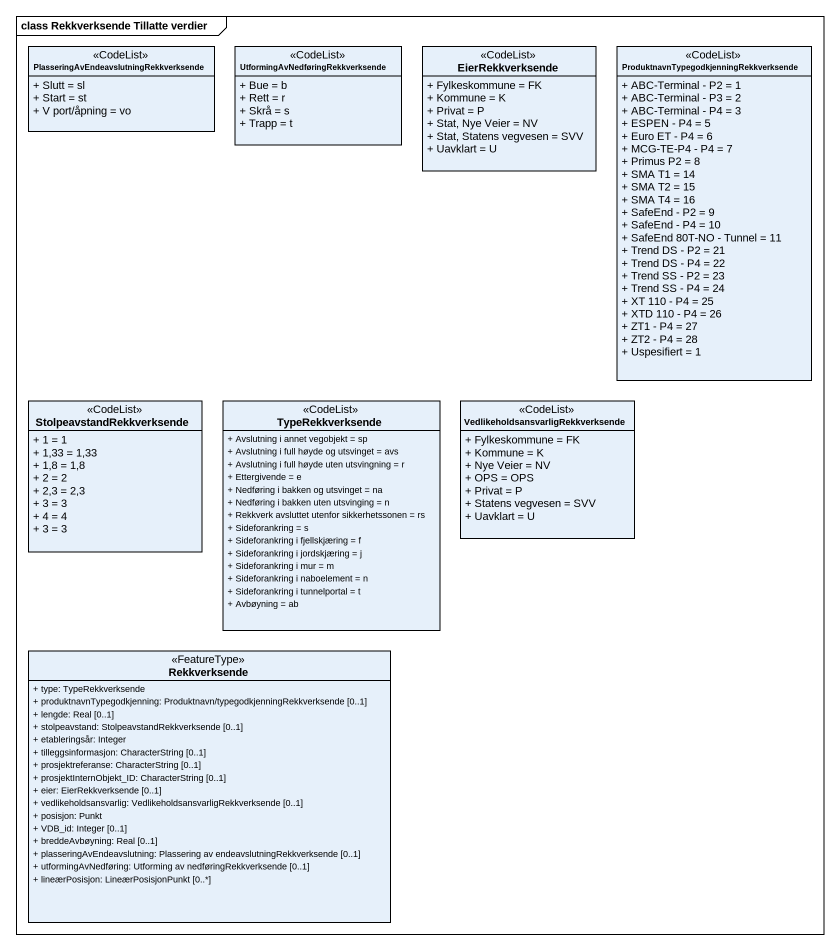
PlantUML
@startuml
mainframe class Rekkverksende Tillatte verdier
hide circle
hide empty members
skinparam classAttributeIconSize 0
class "PlasseringAvEndeavslutningRekkverksende" as PlasseringAvEndeavslutningRe <<CodeList>> {
  + Slutt = sl
  + Start = st
  + V port/åpning = vo
}
class "UtformingAvNedføringRekkverksende" as UtformingAvNedføringRekkverk <<CodeList>> {
  + Bue = b
  + Rett = r
  + Skrå = s
  + Trapp = t
}
class EierRekkverksende <<CodeList>> {
  + Fylkeskommune = FK
  + Kommune = K
  + Privat = P
  + Stat, Nye Veier = NV
  + Stat, Statens vegvesen = SVV
  + Uavklart = U
}
class "ProduktnavnTypegodkjenningRekkverksende" as ProduktnavnTypegodkjenningRe <<CodeList>> {
  + ABC-Terminal - P2 = 1
  + ABC-Terminal - P3 = 2
  + ABC-Terminal - P4 = 3
  + ESPEN - P4 = 5
  + Euro ET - P4 = 6
  + MCG-TE-P4 - P4 = 7
  + Primus P2 = 8
  + SMA T1 = 14
  + SMA T2 = 15
  + SMA T4 = 16
  + SafeEnd - P2 = 9
  + SafeEnd - P4 = 10
  + SafeEnd 80T-NO - Tunnel = 11
  + Trend DS - P2 = 21
  + Trend DS - P4 = 22
  + Trend SS - P2 = 23
  + Trend SS - P4 = 24
  + XT 110 - P4 = 25
  + XTD 110 - P4 = 26
  + ZT1 - P4 = 27
  + ZT2 - P4 = 28
  + Uspesifiert = 1
}
class StolpeavstandRekkverksende <<CodeList>> {
  + 1 = 1
  + 1,33 = 1,33
  + 1,8 = 1,8
  + 2 = 2
  + 2,3 = 2,3
  + 3 = 3
  + 4 = 4
  + 3 = 3
}
class TypeRekkverksende <<CodeList>> {
  + Avslutning i annet vegobjekt = sp
  + Avslutning i full høyde og utsvinget = avs
  + Avslutning i full høyde uten utsvingning = r
  + Ettergivende = e
  + Nedføring i bakken og utsvinget = na
  + Nedføring i bakken uten utsvinging = n
  + Rekkverk avsluttet utenfor sikkerhetssonen = rs
  + Sideforankring = s
  + Sideforankring i fjellskjæring = f
  + Sideforankring i jordskjæring = j
  + Sideforankring i mur = m
  + Sideforankring i naboelement = n
  + Sideforankring i tunnelportal = t
  + Avbøyning = ab
}
class "VedlikeholdsansvarligRekkverksende" as VedlikeholdsansvarligRekkver <<CodeList>> {
  + Fylkeskommune = FK
  + Kommune = K
  + Nye Veier = NV
  + OPS = OPS
  + Privat = P
  + Statens vegvesen = SVV
  + Uavklart = U
}
class Rekkverksende <<FeatureType>> {
  + type: TypeRekkverksende
  + produktnavnTypegodkjenning: Produktnavn/typegodkjenningRekkverksende [0..1]
  + lengde: Real [0..1]
  + stolpeavstand: StolpeavstandRekkverksende [0..1]
  + etableringsår: Integer
  + tilleggsinformasjon: CharacterString [0..1]
  + prosjektreferanse: CharacterString [0..1]
  + prosjektInternObjekt_ID: CharacterString [0..1]
  + eier: EierRekkverksende [0..1]
  + vedlikeholdsansvarlig: VedlikeholdsansvarligRekkverksende [0..1]
  + posisjon: Punkt
  + VDB_id: Integer [0..1]
  + breddeAvbøyning: Real [0..1]
  + plasseringAvEndeavslutning: Plassering av endeavslutningRekkverksende [0..1]
  + utformingAvNedføring: Utforming av nedføringRekkverksende [0..1]
  + lineærPosisjon: LineærPosisjonPunkt [0..*]
}
@enduml
